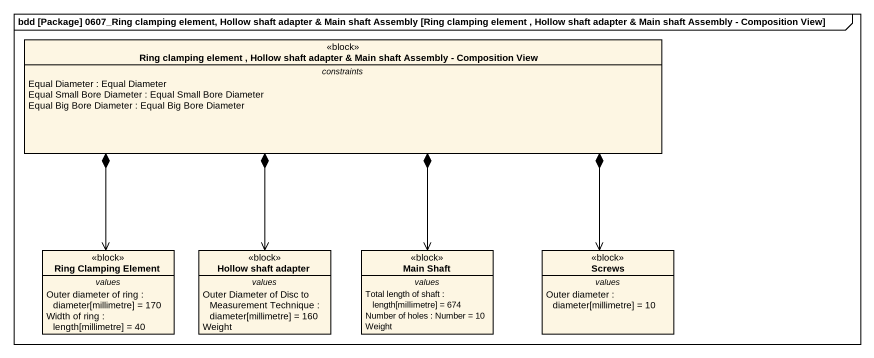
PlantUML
@startuml
mainframe bdd [Package] 0607_Ring clamping element, Hollow shaft adapter & Main shaft Assembly [Ring clamping element , Hollow shaft adapter & Main shaft Assembly - Composition View]
hide circle
hide empty members
class "Ring clamping element , Hollow shaft adapter & Main shaft Assembly - Composition View" as Ring_clamping_element <<block>> {
  -- constraints --
  Equal Diameter : Equal Diameter
  Equal Small Bore Diameter : Equal Small Bore Diameter
  Equal Big Bore Diameter : Equal Big Bore Diameter
}
class "Ring Clamping Element" as Ring_Clamping_Element <<block>> {
  -- values --
  Outer diameter of ring : diameter[millimetre] = 170
  Width of ring : length[millimetre] = 40
}
class "Hollow shaft adapter" as Hollow_shaft_adapter <<block>> {
  -- values --
  Outer Diameter of Disc to Measurement Technique : diameter[millimetre] = 160
  Weight
}
class "Main Shaft" as Main_Shaft <<block>> {
  -- values --
  Total length of shaft : length[millimetre] = 674
  Number of holes : Number = 10
  Weight
}
class Screws <<block>> {
  -- values --
  Outer diameter : diameter[millimetre] = 10
}
Ring_clamping_element *--> Ring_Clamping_Element
Ring_clamping_element *--> Hollow_shaft_adapter
Ring_clamping_element *--> Main_Shaft
Ring_clamping_element *--> Screws
@enduml
